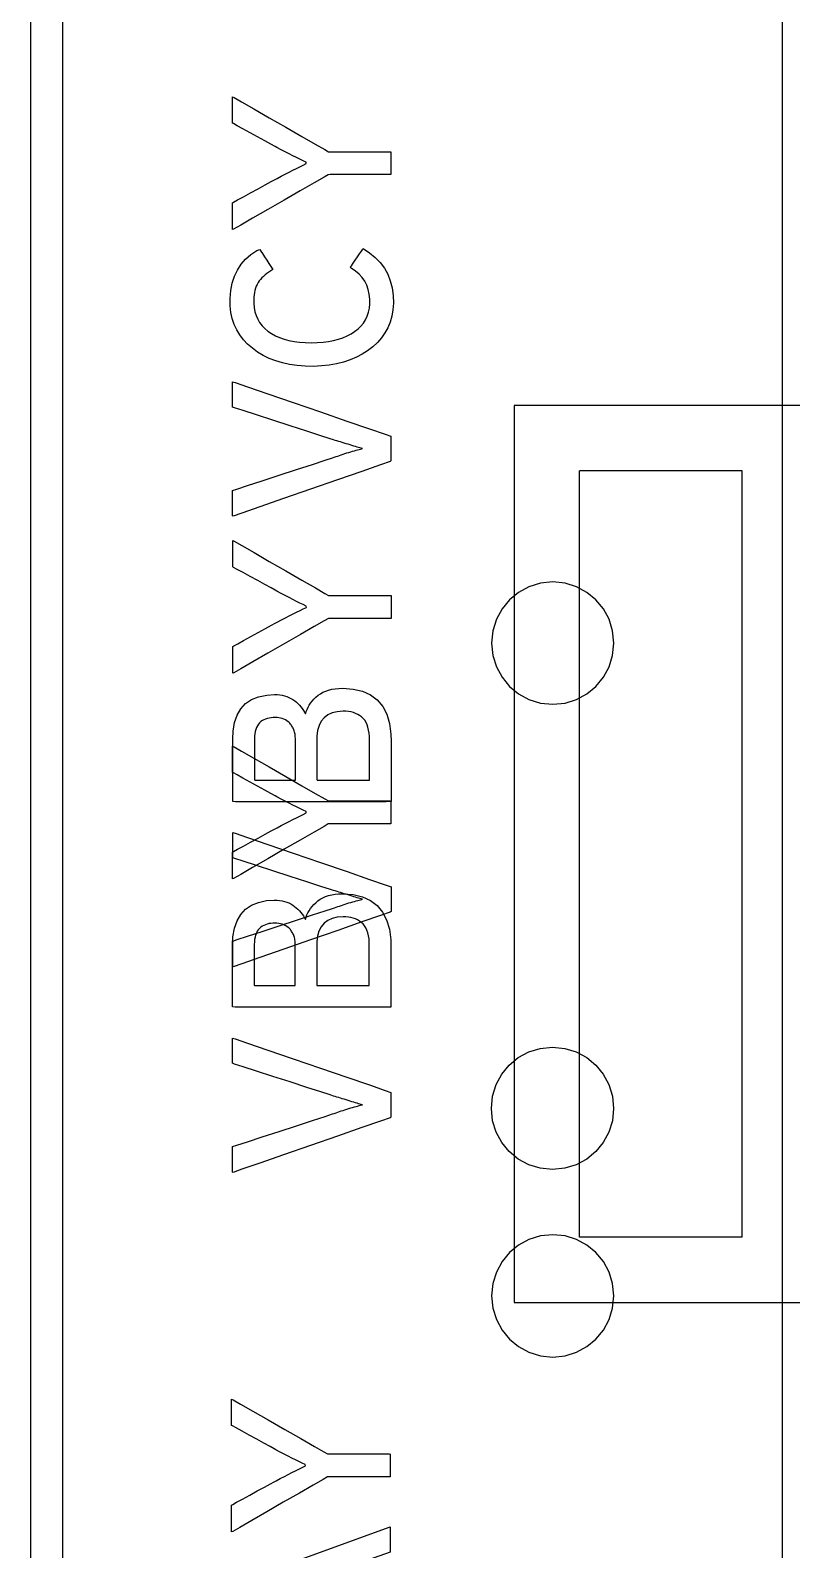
# Model space of a CAD drawing. Extents: x 1 to 47.7, y 0.2 to 33.5.
# Drawn here: x 34.671 to 35.138, y 10.201 to 11.133 of the extents above; entities that cross this region are included whole.
import ezdxf

# ---------------------------------------------------------------- set-up
doc = ezdxf.new("R2010")
doc.units = 0
doc.header["$MEASUREMENT"] = 0
for name, color, linetype in [('1_1__SCREW_TERMINAL_BLOCK_', 7, 'CONTINUOUS'), ('1_2__SCREW_TERMINAL_BLOCK_', 7, 'CONTINUOUS'), ('1_3__CONNECTORIZED_RELAY__', 7, 'CONTINUOUS'), ('1_4__CONNECTORIZED_RELAY__', 7, 'CONTINUOUS')]:
    doc.layers.add(name, color=color, linetype=linetype)

msp = doc.modelspace()

# ---------------------------------------------------------------- linework, layer by layer
at = {"layer": '1_1__SCREW_TERMINAL_BLOCK_'}
for points in [[(34.69122, 7.92793), (34.69122, 8.08115), (34.69122, 8.38949), (34.69122, 8.6997), (34.69122, 9.01103), (34.69121, 9.63395), (34.69121, 9.94399), (34.69121, 10.25207), (34.69121, 10.40513), (34.69121, 10.55741), (34.69121, 10.70881), (34.6912, 10.85923), (34.6912, 11.00859), (34.6912, 11.15678), (34.6912, 11.30371), (34.6912, 11.44927), (34.6912, 11.59339), (34.6912, 11.73595), (34.6912, 11.87686), (34.6912, 12.01603), (34.6912, 12.15335), (34.69119, 12.28875)], [(34.6712, 12.28172), (34.6712, 12.13421), (34.67121, 11.98479), (34.67121, 11.83354), (34.67121, 11.68059), (34.67121, 11.52602), (34.67121, 11.36994), (34.67121, 11.21246), (34.67121, 11.05368), (34.67121, 10.89369), (34.67121, 10.73261), (34.67122, 10.57054), (34.67122, 10.40757), (34.67122, 10.24381), (34.67122, 9.91435), (34.67122, 9.58297), (34.67123, 8.91773), (34.67123, 8.58553), (34.67123, 8.25469), (34.67123, 7.92605)]]:
    msp.add_lwpolyline(points, dxfattribs=at)
for points in [[(34.85409, 10.78632), (34.85551, 10.78632), (34.85931, 10.78632), (34.86477, 10.78632), (34.87117, 10.78632), (34.8778, 10.78632), (34.88394, 10.78632), (34.88888, 10.78632), (34.8919, 10.78632), (34.8925, 10.78625), (34.8925, 10.78538), (34.8925, 10.78373), (34.8925, 10.78157), (34.8925, 10.77917), (34.8925, 10.77677), (34.8925, 10.77464), (34.8925, 10.77306), (34.8925, 10.77227), (34.89172, 10.77223), (34.8885, 10.77223), (34.88341, 10.77223), (34.87719, 10.77223), (34.87055, 10.77223), (34.86419, 10.77223), (34.85885, 10.77223), (34.85523, 10.77223), (34.85403, 10.77222), (34.85147, 10.77075), (34.84538, 10.76725), (34.83686, 10.76236), (34.827, 10.75669), (34.81688, 10.75088), (34.80761, 10.74555), (34.80028, 10.74134), (34.79599, 10.73887), (34.79532, 10.73862), (34.79532, 10.73973), (34.79532, 10.74173), (34.79532, 10.74431), (34.79532, 10.74715), (34.79532, 10.74995), (34.79532, 10.7524), (34.79532, 10.75419), (34.79532, 10.75501), (34.79599, 10.7554), (34.79838, 10.7567), (34.80201, 10.75869), (34.8064, 10.76108), (34.81103, 10.76361), (34.81542, 10.76601), (34.81905, 10.76799), (34.82144, 10.7693), (34.8226, 10.76992), (34.82517, 10.77128), (34.82766, 10.77257), (34.83004, 10.7738), (34.83233, 10.77496), (34.83453, 10.77607), (34.83663, 10.7771), (34.83864, 10.77808), (34.84055, 10.77899), (34.84042, 10.77983), (34.83855, 10.78071), (34.83657, 10.78167), (34.83449, 10.78269), (34.8323, 10.78379), (34.83001, 10.78496), (34.82761, 10.78621), (34.8251, 10.78752), (34.82249, 10.78891), (34.82142, 10.78949), (34.81889, 10.79088), (34.81514, 10.79293), (34.81069, 10.79537), (34.80604, 10.79793), (34.80168, 10.80032), (34.79812, 10.80227), (34.79586, 10.80351), (34.79532, 10.80385), (34.79532, 10.80476), (34.79532, 10.80659), (34.79532, 10.80905), (34.79532, 10.81182), (34.79532, 10.8146), (34.79532, 10.81709), (34.79532, 10.81899), (34.79532, 10.82), (34.79623, 10.81956), (34.80085, 10.81691), (34.8084, 10.81256), (34.8178, 10.80717), (34.82794, 10.80134), (34.83774, 10.79571), (34.84609, 10.79092), (34.8519, 10.78758)], [(34.86268, 10.72945), (34.86925, 10.72893), (34.875, 10.72755), (34.87993, 10.72531), (34.88405, 10.72221), (34.88735, 10.71826), (34.88984, 10.71344), (34.89151, 10.70777), (34.89237, 10.70124), (34.8925, 10.69695), (34.8925, 10.6944), (34.8925, 10.68983), (34.8925, 10.68394), (34.8925, 10.67746), (34.8925, 10.67109), (34.8925, 10.66556), (34.8925, 10.66159), (34.8925, 10.65988), (34.88957, 10.65986), (34.88038, 10.65986), (34.86674, 10.65986), (34.85051, 10.65986), (34.83356, 10.65986), (34.81775, 10.65986), (34.80494, 10.65986), (34.79699, 10.65986), (34.79532, 10.66003), (34.79532, 10.66238), (34.79532, 10.66692), (34.79532, 10.6729), (34.79532, 10.67958), (34.79532, 10.68621), (34.79532, 10.69207), (34.79532, 10.6964), (34.79532, 10.69846), (34.79555, 10.70312), (34.79645, 10.70839), (34.79804, 10.71295), (34.80031, 10.71681), (34.80326, 10.71997), (34.80689, 10.72243), (34.8112, 10.72418), (34.8162, 10.72523), (34.82093, 10.72556), (34.82258, 10.72549), (34.82416, 10.72533), (34.82568, 10.72509), (34.82713, 10.72475), (34.82851, 10.72432), (34.82982, 10.72379), (34.83107, 10.72318), (34.83225, 10.72248), (34.83336, 10.7217), (34.8344, 10.72086), (34.83539, 10.71997), (34.83632, 10.71902), (34.83719, 10.71802), (34.83801, 10.71696), (34.83876, 10.71584), (34.83946, 10.71466), (34.84007, 10.71372), (34.84045, 10.7151), (34.84095, 10.71645), (34.84157, 10.71777), (34.8423, 10.71906), (34.84315, 10.72033), (34.84411, 10.72156), (34.84519, 10.72277), (34.84638, 10.72395), (34.84769, 10.72507), (34.84912, 10.72607), (34.85068, 10.72694), (34.85237, 10.72768), (34.85418, 10.72829), (34.85612, 10.72878), (34.85818, 10.72913), (34.86037, 10.72935)], [(34.82136, 10.71147), (34.82009, 10.71143), (34.81887, 10.71131), (34.81771, 10.71112), (34.81659, 10.71084), (34.81553, 10.71049), (34.81451, 10.71006), (34.81355, 10.70955), (34.81264, 10.70897), (34.81181, 10.70825), (34.81108, 10.70739), (34.81045, 10.70642), (34.80991, 10.70535), (34.80947, 10.70417), (34.80911, 10.70289), (34.80885, 10.7015), (34.80868, 10.7), (34.80861, 10.6984), (34.80861, 10.69744), (34.80861, 10.69487), (34.80861, 10.69118), (34.80861, 10.68688), (34.80861, 10.68246), (34.80861, 10.67841), (34.80861, 10.67522), (34.80861, 10.67339), (34.80886, 10.67314), (34.81068, 10.67314), (34.81386, 10.67314), (34.81789, 10.67314), (34.8223, 10.67314), (34.82658, 10.67314), (34.83024, 10.67314), (34.8328, 10.67314), (34.83377, 10.67314), (34.83377, 10.6741), (34.83377, 10.67667), (34.83377, 10.68036), (34.83377, 10.68466), (34.83377, 10.68908), (34.83377, 10.69313), (34.83377, 10.69632), (34.83377, 10.69815), (34.83376, 10.69882), (34.83373, 10.69964), (34.83367, 10.70042), (34.83357, 10.70118), (34.83345, 10.70189), (34.83329, 10.70258), (34.8331, 10.70323), (34.83287, 10.70385), (34.83261, 10.70444), (34.83235, 10.705), (34.83207, 10.70554), (34.83178, 10.70606), (34.83146, 10.70656), (34.83113, 10.70703), (34.83078, 10.70748), (34.83042, 10.70791), (34.83003, 10.70832), (34.82942, 10.70885), (34.82857, 10.70946), (34.82767, 10.70999), (34.82672, 10.71044), (34.82574, 10.71081), (34.82471, 10.7111), (34.82363, 10.7113), (34.82252, 10.71143)], [(34.86309, 10.71533), (34.8595, 10.71504), (34.85636, 10.71428), (34.85367, 10.71305), (34.85143, 10.71136), (34.84964, 10.70921), (34.8483, 10.70659), (34.84741, 10.7035), (34.84697, 10.69995), (34.84692, 10.6982), (34.84692, 10.69601), (34.84692, 10.69249), (34.84692, 10.68819), (34.84692, 10.68361), (34.84692, 10.67931), (34.84692, 10.67579), (34.84692, 10.6736), (34.84707, 10.67314), (34.84914, 10.67314), (34.8531, 10.67314), (34.85829, 10.67314), (34.86403, 10.67314), (34.86967, 10.67314), (34.87452, 10.67314), (34.87792, 10.67314), (34.8792, 10.67314), (34.8792, 10.67414), (34.8792, 10.67678), (34.8792, 10.68056), (34.8792, 10.68495), (34.8792, 10.68942), (34.8792, 10.69346), (34.8792, 10.69654), (34.8792, 10.69815), (34.87918, 10.69974), (34.87902, 10.7018), (34.87874, 10.70372), (34.87833, 10.70547), (34.87778, 10.70707), (34.87711, 10.70851), (34.8763, 10.7098), (34.87536, 10.71093), (34.87431, 10.71188), (34.87319, 10.71269), (34.872, 10.71339), (34.87072, 10.71398), (34.86936, 10.71447), (34.86792, 10.71485), (34.86639, 10.71512), (34.86478, 10.71528)], [(34.8925, 10.60769), (34.8925, 10.60712), (34.8925, 10.6056), (34.8925, 10.60341), (34.8925, 10.60085), (34.8925, 10.5982), (34.8925, 10.59574), (34.8925, 10.59376), (34.8925, 10.59255), (34.89199, 10.59214), (34.88599, 10.59005), (34.87464, 10.58611), (34.85976, 10.58093), (34.84314, 10.57516), (34.8266, 10.56941), (34.81196, 10.56433), (34.80102, 10.56052), (34.7956, 10.55864), (34.79532, 10.55886), (34.79532, 10.56019), (34.79532, 10.56229), (34.79532, 10.56486), (34.79532, 10.5676), (34.79532, 10.57022), (34.79532, 10.57243), (34.79532, 10.57392), (34.79534, 10.57442), (34.79803, 10.5753), (34.80445, 10.5774), (34.81345, 10.58034), (34.82386, 10.58374), (34.83453, 10.58723), (34.84431, 10.59043), (34.85204, 10.59296), (34.85658, 10.59444), (34.85775, 10.59483), (34.85879, 10.59518), (34.85985, 10.59554), (34.86093, 10.5959), (34.86203, 10.59627), (34.86315, 10.59665), (34.86429, 10.59702), (34.86545, 10.59741), (34.86663, 10.5978), (34.86783, 10.59815), (34.86897, 10.59847), (34.87005, 10.59876), (34.87106, 10.59904), (34.87202, 10.5993), (34.8729, 10.59954), (34.87373, 10.59976), (34.87449, 10.59995), (34.87494, 10.60013), (34.87422, 10.60031), (34.87344, 10.60051), (34.87259, 10.60075), (34.87168, 10.60102), (34.8707, 10.60131), (34.86966, 10.60163), (34.86856, 10.60198), (34.8674, 10.60236), (34.86618, 10.60274), (34.86498, 10.60309), (34.86381, 10.60344), (34.86265, 10.60379), (34.86152, 10.60413), (34.86041, 10.60447), (34.85933, 10.6048), (34.85828, 10.60512), (34.85724, 10.60544), (34.85524, 10.60609), (34.84942, 10.60797), (34.84083, 10.61075), (34.83061, 10.61405), (34.81993, 10.6175), (34.80992, 10.62074), (34.80175, 10.62338), (34.79656, 10.62506), (34.79532, 10.62551), (34.79532, 10.62638), (34.79532, 10.62813), (34.79532, 10.63048), (34.79532, 10.63314), (34.79532, 10.6358), (34.79532, 10.63819), (34.79532, 10.64002), (34.79532, 10.64098), (34.79682, 10.64054), (34.80446, 10.63792), (34.81695, 10.63363), (34.83249, 10.62829), (34.84927, 10.62254), (34.86546, 10.61697), (34.87928, 10.61223), (34.88889, 10.60893)], [(34.99154, 10.50936), (34.99909, 10.5086), (35.00613, 10.50641), (35.01249, 10.50295), (35.01804, 10.49837), (35.02262, 10.49282), (35.02608, 10.48645), (35.02826, 10.47941), (35.02902, 10.47186), (35.02826, 10.4643), (35.02608, 10.45726), (35.02262, 10.45089), (35.01804, 10.44534), (35.01249, 10.44076), (35.00613, 10.4373), (34.99909, 10.43512), (34.99154, 10.43435), (34.98397, 10.43512), (34.97693, 10.4373), (34.97056, 10.44076), (34.96501, 10.44534), (34.96043, 10.45089), (34.95697, 10.45726), (34.95478, 10.4643), (34.95402, 10.47186), (34.95478, 10.47941), (34.95697, 10.48645), (34.96043, 10.49282), (34.96501, 10.49837), (34.97056, 10.50295), (34.97693, 10.50641), (34.98397, 10.5086)]]:
    msp.add_lwpolyline(points, close=True, dxfattribs=at)
at = {"layer": '1_2__SCREW_TERMINAL_BLOCK_'}
for points in [[(34.69122, 7.92793), (34.69122, 8.08115), (34.69122, 8.38949), (34.69122, 8.6997), (34.69122, 9.01103), (34.69121, 9.63395), (34.69121, 9.94399), (34.69121, 10.25207), (34.69121, 10.40513), (34.69121, 10.55741), (34.69121, 10.70881), (34.6912, 10.85923), (34.6912, 11.00859), (34.6912, 11.15678), (34.6912, 11.30371), (34.6912, 11.44927), (34.6912, 11.59339), (34.6912, 11.73595), (34.6912, 11.87686), (34.6912, 12.01603), (34.6912, 12.15335), (34.69119, 12.28875)], [(34.6712, 12.28172), (34.6712, 12.13421), (34.67121, 11.98479), (34.67121, 11.83354), (34.67121, 11.68059), (34.67121, 11.52602), (34.67121, 11.36994), (34.67121, 11.21246), (34.67121, 11.05368), (34.67121, 10.89369), (34.67121, 10.73261), (34.67122, 10.57054), (34.67122, 10.40757), (34.67122, 10.24381), (34.67122, 9.91435), (34.67122, 9.58297), (34.67123, 8.91773), (34.67123, 8.58553), (34.67123, 8.25469), (34.67123, 7.92605)], [(35.13232, 11.95013), (35.13232, 9.31653)], [(34.89186, 10.19976), (34.8688, 10.19162), (34.8688, 10.1527), (34.89186, 10.14463), (34.89186, 10.1295), (34.79468, 10.1645), (34.79468, 10.17996), (34.89186, 10.21536), (34.89186, 10.19976)]]:
    msp.add_lwpolyline(points, dxfattribs=at)
for points in [[(34.85402, 11.05836), (34.85544, 11.05836), (34.85924, 11.05836), (34.8647, 11.05836), (34.8711, 11.05836), (34.87773, 11.05836), (34.88388, 11.05836), (34.88881, 11.05836), (34.89183, 11.05836), (34.89243, 11.05829), (34.89243, 11.05742), (34.89243, 11.05577), (34.89243, 11.05362), (34.89243, 11.05121), (34.89243, 11.04881), (34.89243, 11.04668), (34.89243, 11.0451), (34.89243, 11.04431), (34.89166, 11.04427), (34.88843, 11.04427), (34.88335, 11.04427), (34.87712, 11.04427), (34.87048, 11.04427), (34.86413, 11.04427), (34.85878, 11.04427), (34.85517, 11.04427), (34.85396, 11.04426), (34.8514, 11.04279), (34.84532, 11.03929), (34.83679, 11.0344), (34.82693, 11.02873), (34.81681, 11.02292), (34.80755, 11.01759), (34.80022, 11.01338), (34.79592, 11.01091), (34.79525, 11.01066), (34.79525, 11.01178), (34.79525, 11.01378), (34.79525, 11.01635), (34.79525, 11.01919), (34.79525, 11.02199), (34.79525, 11.02444), (34.79525, 11.02623), (34.79525, 11.02705), (34.79592, 11.02744), (34.79831, 11.02875), (34.80195, 11.03073), (34.80633, 11.03312), (34.81097, 11.03566), (34.81535, 11.03805), (34.81899, 11.04003), (34.82137, 11.04134), (34.82253, 11.04196), (34.82511, 11.04332), (34.82759, 11.04461), (34.82997, 11.04584), (34.83227, 11.047), (34.83446, 11.04811), (34.83656, 11.04914), (34.83857, 11.05012), (34.84048, 11.05103), (34.84035, 11.05187), (34.83848, 11.05275), (34.8365, 11.05371), (34.83442, 11.05473), (34.83223, 11.05583), (34.82994, 11.057), (34.82754, 11.05825), (34.82504, 11.05956), (34.82243, 11.06095), (34.82135, 11.06153), (34.81882, 11.06292), (34.81507, 11.06497), (34.81062, 11.06741), (34.80597, 11.06997), (34.80161, 11.07236), (34.79805, 11.07431), (34.79579, 11.07555), (34.79525, 11.07589), (34.79525, 11.0768), (34.79525, 11.07863), (34.79525, 11.08109), (34.79525, 11.08386), (34.79525, 11.08664), (34.79525, 11.08913), (34.79525, 11.09103), (34.79525, 11.09204), (34.79616, 11.0916), (34.80078, 11.08895), (34.80833, 11.08461), (34.81773, 11.07921), (34.82787, 11.07338), (34.83767, 11.06775), (34.84602, 11.06296), (34.85184, 11.05962)], [(34.87541, 10.99897), (34.87935, 10.99643), (34.88282, 10.99358), (34.88583, 10.99044), (34.88836, 10.98699), (34.89043, 10.98324), (34.89202, 10.97919), (34.89315, 10.97483), (34.8938, 10.97018), (34.89396, 10.96546), (34.89361, 10.96139), (34.8929, 10.95753), (34.89184, 10.95388), (34.89043, 10.95044), (34.88867, 10.94721), (34.88655, 10.9442), (34.88408, 10.94139), (34.88125, 10.93879), (34.87813, 10.93637), (34.8748, 10.9342), (34.87123, 10.9323), (34.86742, 10.93067), (34.86338, 10.92933), (34.8591, 10.92827), (34.85458, 10.92748), (34.84982, 10.92698), (34.84483, 10.92676), (34.83975, 10.92686), (34.8349, 10.92725), (34.83027, 10.92792), (34.82588, 10.92887), (34.82171, 10.9301), (34.81778, 10.93161), (34.81408, 10.9334), (34.81062, 10.93547), (34.80738, 10.93781), (34.80446, 10.94032), (34.80189, 10.94305), (34.79966, 10.94598), (34.79779, 10.94912), (34.79627, 10.95248), (34.7951, 10.95604), (34.79428, 10.95981), (34.79381, 10.9638), (34.79372, 10.96828), (34.79415, 10.9732), (34.79504, 10.97776), (34.7964, 10.98197), (34.79823, 10.98582), (34.80052, 10.98932), (34.80328, 10.99247), (34.80651, 10.99526), (34.81021, 10.9977), (34.81193, 10.99841), (34.81253, 10.99747), (34.81354, 10.99591), (34.8148, 10.99396), (34.81617, 10.99183), (34.81751, 10.98975), (34.81867, 10.98796), (34.81951, 10.98666), (34.81987, 10.98609), (34.81872, 10.98539), (34.81746, 10.98456), (34.81628, 10.98371), (34.81519, 10.98283), (34.81417, 10.98194), (34.81323, 10.98102), (34.81237, 10.98008), (34.81159, 10.97911), (34.8109, 10.97812), (34.8103, 10.97702), (34.80979, 10.97586), (34.80934, 10.97463), (34.80897, 10.97334), (34.80867, 10.97198), (34.80845, 10.97056), (34.80829, 10.96907), (34.80821, 10.96752), (34.80823, 10.96543), (34.80848, 10.96275), (34.80896, 10.96021), (34.80969, 10.95784), (34.81066, 10.95562), (34.81187, 10.95356), (34.81332, 10.95165), (34.81501, 10.94991), (34.81694, 10.94832), (34.81914, 10.94686), (34.82153, 10.94555), (34.82412, 10.94442), (34.82689, 10.94346), (34.82985, 10.94267), (34.83299, 10.94206), (34.83633, 10.94161), (34.83985, 10.94134), (34.84355, 10.94124), (34.84724, 10.94132), (34.85074, 10.94157), (34.85406, 10.94199), (34.8572, 10.94258), (34.86015, 10.94334), (34.86292, 10.94428), (34.86551, 10.94539), (34.86791, 10.94667), (34.87014, 10.94812), (34.8722, 10.94969), (34.874, 10.95141), (34.87555, 10.9533), (34.87684, 10.95534), (34.87788, 10.95753), (34.87865, 10.95989), (34.87917, 10.9624), (34.87944, 10.96507), (34.87944, 10.96804), (34.87913, 10.97109), (34.87851, 10.97394), (34.87756, 10.97659), (34.8763, 10.97904), (34.87472, 10.98129), (34.87282, 10.98334), (34.8706, 10.9852), (34.86805, 10.98686), (34.86748, 10.9875), (34.86815, 10.98846), (34.8692, 10.98999), (34.87049, 10.99185), (34.87187, 10.99385), (34.8732, 10.99577), (34.87433, 10.99741), (34.87511, 10.99854)], [(34.89243, 10.88395), (34.89243, 10.88338), (34.89243, 10.88186), (34.89243, 10.87967), (34.89243, 10.8771), (34.89243, 10.87444), (34.89243, 10.87197), (34.89243, 10.86999), (34.89243, 10.86878), (34.89193, 10.86837), (34.88593, 10.86628), (34.87458, 10.86234), (34.85969, 10.85717), (34.84307, 10.85139), (34.82654, 10.84564), (34.8119, 10.84056), (34.80096, 10.83676), (34.79553, 10.83487), (34.79525, 10.83509), (34.79525, 10.83642), (34.79525, 10.83852), (34.79525, 10.84109), (34.79525, 10.84383), (34.79525, 10.84645), (34.79525, 10.84866), (34.79525, 10.85015), (34.79527, 10.85065), (34.79796, 10.85153), (34.80439, 10.85363), (34.81338, 10.85658), (34.82379, 10.85999), (34.83446, 10.86348), (34.84424, 10.86668), (34.85198, 10.86921), (34.85651, 10.8707), (34.85768, 10.87109), (34.85872, 10.87144), (34.85978, 10.87179), (34.86086, 10.87215), (34.86196, 10.87252), (34.86308, 10.87289), (34.86422, 10.87326), (34.86538, 10.87365), (34.86656, 10.87403), (34.86776, 10.87438), (34.8689, 10.8747), (34.86998, 10.87501), (34.871, 10.87529), (34.87195, 10.87555), (34.87284, 10.87579), (34.87366, 10.87601), (34.87442, 10.87621), (34.87488, 10.87639), (34.87415, 10.87656), (34.87337, 10.87677), (34.87252, 10.877), (34.87161, 10.87726), (34.87063, 10.87756), (34.8696, 10.87788), (34.8685, 10.87823), (34.86733, 10.87861), (34.86612, 10.87899), (34.86491, 10.87935), (34.86374, 10.87969), (34.86258, 10.88004), (34.86145, 10.88038), (34.86035, 10.88071), (34.85927, 10.88104), (34.85821, 10.88136), (34.85718, 10.88167), (34.85517, 10.88232), (34.84935, 10.8842), (34.84076, 10.88698), (34.83055, 10.89029), (34.81986, 10.89375), (34.80985, 10.89699), (34.80168, 10.89964), (34.79649, 10.90132), (34.79525, 10.90177), (34.79525, 10.90264), (34.79525, 10.90439), (34.79525, 10.90674), (34.79525, 10.9094), (34.79525, 10.91206), (34.79525, 10.91445), (34.79525, 10.91627), (34.79525, 10.91724), (34.79675, 10.9168), (34.80439, 10.91418), (34.81689, 10.90989), (34.83243, 10.90455), (34.8492, 10.89879), (34.8654, 10.89323), (34.87921, 10.88849), (34.88882, 10.88519)], [(34.99169, 10.71958), (34.99924, 10.72034), (35.00628, 10.72253), (35.01265, 10.72599), (35.0182, 10.73057), (35.02278, 10.73612), (35.02624, 10.74249), (35.02843, 10.74953), (35.02919, 10.75709), (35.02843, 10.76465), (35.02624, 10.77168), (35.02278, 10.77805), (35.0182, 10.7836), (35.01265, 10.78818), (35.00628, 10.79164), (34.99924, 10.79382), (34.99169, 10.79458), (34.98413, 10.79382), (34.97709, 10.79164), (34.97072, 10.78818), (34.96517, 10.7836), (34.96059, 10.77805), (34.95713, 10.77168), (34.95495, 10.76465), (34.95418, 10.75709), (34.95495, 10.74953), (34.95713, 10.74249), (34.96059, 10.73612), (34.96517, 10.73057), (34.97072, 10.72599), (34.97709, 10.72253), (34.98413, 10.72034)], [(34.85402, 10.66029), (34.85544, 10.66029), (34.85924, 10.66029), (34.8647, 10.66029), (34.8711, 10.66029), (34.87773, 10.66029), (34.88388, 10.66029), (34.88881, 10.66029), (34.89183, 10.66029), (34.89243, 10.66022), (34.89243, 10.65935), (34.89243, 10.6577), (34.89243, 10.65554), (34.89243, 10.65313), (34.89243, 10.65074), (34.89243, 10.64861), (34.89243, 10.64703), (34.89243, 10.64624), (34.89166, 10.6462), (34.88843, 10.6462), (34.88335, 10.6462), (34.87712, 10.6462), (34.87048, 10.6462), (34.86413, 10.6462), (34.85878, 10.6462), (34.85517, 10.6462), (34.85396, 10.64619), (34.8514, 10.64472), (34.84532, 10.64122), (34.83679, 10.63633), (34.82693, 10.63066), (34.81681, 10.62485), (34.80755, 10.61952), (34.80022, 10.61531), (34.79592, 10.61284), (34.79525, 10.61259), (34.79525, 10.6137), (34.79525, 10.6157), (34.79525, 10.61828), (34.79525, 10.62112), (34.79525, 10.62392), (34.79525, 10.62637), (34.79525, 10.62816), (34.79525, 10.62898), (34.79592, 10.62937), (34.79831, 10.63067), (34.80195, 10.63266), (34.80633, 10.63505), (34.81097, 10.63758), (34.81535, 10.63998), (34.81899, 10.64196), (34.82137, 10.64327), (34.82253, 10.64389), (34.82511, 10.64525), (34.82759, 10.64654), (34.82997, 10.64777), (34.83227, 10.64893), (34.83446, 10.65003), (34.83656, 10.65107), (34.83857, 10.65205), (34.84048, 10.65296), (34.84035, 10.6538), (34.83848, 10.65468), (34.8365, 10.65563), (34.83442, 10.65666), (34.83223, 10.65776), (34.82994, 10.65893), (34.82754, 10.66018), (34.82504, 10.66149), (34.82243, 10.66288), (34.82135, 10.66346), (34.81882, 10.66485), (34.81507, 10.6669), (34.81062, 10.66934), (34.80597, 10.6719), (34.80161, 10.67429), (34.79805, 10.67624), (34.79579, 10.67748), (34.79525, 10.67782), (34.79525, 10.67873), (34.79525, 10.68056), (34.79525, 10.68302), (34.79525, 10.68578), (34.79525, 10.68857), (34.79525, 10.69106), (34.79525, 10.69296), (34.79525, 10.69397), (34.79616, 10.69353), (34.80078, 10.69087), (34.80833, 10.68653), (34.81773, 10.68114), (34.82787, 10.67531), (34.83767, 10.66968), (34.84602, 10.66488), (34.85184, 10.66154)], [(34.86262, 10.60342), (34.86918, 10.6029), (34.87492, 10.60152), (34.87986, 10.59928), (34.88397, 10.59618), (34.88728, 10.59222), (34.88977, 10.58741), (34.89144, 10.58174), (34.8923, 10.57521), (34.89243, 10.57092), (34.89243, 10.56837), (34.89243, 10.5638), (34.89243, 10.55791), (34.89243, 10.55143), (34.89243, 10.54506), (34.89243, 10.53953), (34.89243, 10.53555), (34.89243, 10.53385), (34.8895, 10.53383), (34.88031, 10.53383), (34.86667, 10.53383), (34.85045, 10.53383), (34.8335, 10.53383), (34.81769, 10.53383), (34.80487, 10.53383), (34.79693, 10.53383), (34.79525, 10.534), (34.79525, 10.53635), (34.79525, 10.54089), (34.79525, 10.54687), (34.79525, 10.55355), (34.79525, 10.56018), (34.79525, 10.56604), (34.79525, 10.57037), (34.79525, 10.57243), (34.79548, 10.57709), (34.79638, 10.58236), (34.79797, 10.58692), (34.80024, 10.59078), (34.80319, 10.59394), (34.80682, 10.59639), (34.81113, 10.59815), (34.81613, 10.5992), (34.82086, 10.59953), (34.82251, 10.59946), (34.8241, 10.5993), (34.82561, 10.59905), (34.82706, 10.59872), (34.82844, 10.59828), (34.82976, 10.59776), (34.831, 10.59715), (34.83218, 10.59645), (34.83329, 10.59567), (34.83433, 10.59483), (34.83532, 10.59394), (34.83625, 10.59299), (34.83712, 10.59199), (34.83794, 10.59093), (34.83869, 10.58981), (34.83939, 10.58863), (34.84, 10.58769), (34.84039, 10.58907), (34.84089, 10.59042), (34.8415, 10.59174), (34.84223, 10.59303), (34.84308, 10.59429), (34.84404, 10.59553), (34.84512, 10.59674), (34.84632, 10.59791), (34.84762, 10.59904), (34.84906, 10.60004), (34.85061, 10.60091), (34.8523, 10.60165), (34.85411, 10.60226), (34.85605, 10.60274), (34.85811, 10.6031), (34.8603, 10.60332)], [(34.82129, 10.58544), (34.82002, 10.5854), (34.81881, 10.58528), (34.81764, 10.58509), (34.81652, 10.58481), (34.81546, 10.58446), (34.81445, 10.58403), (34.81348, 10.58352), (34.81257, 10.58294), (34.81174, 10.58222), (34.81102, 10.58136), (34.81039, 10.58039), (34.80985, 10.57932), (34.8094, 10.57814), (34.80905, 10.57686), (34.80878, 10.57547), (34.80861, 10.57397), (34.80854, 10.57237), (34.80854, 10.57141), (34.80854, 10.56884), (34.80854, 10.56515), (34.80854, 10.56085), (34.80854, 10.55643), (34.80854, 10.55238), (34.80854, 10.54919), (34.80854, 10.54736), (34.80879, 10.54711), (34.81061, 10.54711), (34.81379, 10.54711), (34.81782, 10.54711), (34.82223, 10.54711), (34.82651, 10.54711), (34.83018, 10.54711), (34.83274, 10.54711), (34.8337, 10.54711), (34.8337, 10.54807), (34.8337, 10.55064), (34.8337, 10.55433), (34.8337, 10.55863), (34.8337, 10.56305), (34.8337, 10.5671), (34.8337, 10.57029), (34.8337, 10.57212), (34.8337, 10.57279), (34.83366, 10.57361), (34.8336, 10.57439), (34.83351, 10.57514), (34.83338, 10.57586), (34.83322, 10.57655), (34.83303, 10.5772), (34.8328, 10.57782), (34.83255, 10.57841), (34.83228, 10.57897), (34.83201, 10.57951), (34.83171, 10.58003), (34.8314, 10.58053), (34.83106, 10.581), (34.83072, 10.58145), (34.83035, 10.58188), (34.82996, 10.58228), (34.82935, 10.58282), (34.8285, 10.58343), (34.8276, 10.58396), (34.82665, 10.58441), (34.82567, 10.58478), (34.82464, 10.58507), (34.82357, 10.58527), (34.82245, 10.58539)], [(34.86304, 10.5893), (34.85944, 10.58901), (34.8563, 10.58825), (34.85361, 10.58702), (34.85137, 10.58533), (34.84957, 10.58318), (34.84823, 10.58056), (34.84734, 10.57747), (34.8469, 10.57392), (34.84686, 10.57217), (34.84686, 10.56998), (34.84686, 10.56646), (34.84686, 10.56216), (34.84686, 10.55758), (34.84686, 10.55327), (34.84686, 10.54976), (34.84686, 10.54757), (34.84701, 10.54711), (34.84907, 10.54711), (34.85303, 10.54711), (34.85822, 10.54711), (34.86396, 10.54711), (34.8696, 10.54711), (34.87445, 10.54711), (34.87785, 10.54711), (34.87914, 10.54711), (34.87914, 10.5481), (34.87914, 10.55075), (34.87914, 10.55453), (34.87914, 10.55892), (34.87914, 10.56339), (34.87914, 10.56743), (34.87914, 10.57051), (34.87914, 10.57212), (34.87911, 10.5737), (34.87896, 10.57577), (34.87867, 10.57769), (34.87826, 10.57944), (34.87772, 10.58104), (34.87704, 10.58248), (34.87623, 10.58377), (34.87529, 10.58489), (34.87424, 10.58585), (34.87313, 10.58666), (34.87193, 10.58736), (34.87065, 10.58795), (34.86929, 10.58844), (34.86785, 10.58882), (34.86633, 10.58909), (34.86472, 10.58925)], [(34.89243, 10.48166), (34.89243, 10.48109), (34.89243, 10.47957), (34.89243, 10.47738), (34.89243, 10.47482), (34.89243, 10.47217), (34.89243, 10.46971), (34.89243, 10.46773), (34.89243, 10.46652), (34.89193, 10.46611), (34.88593, 10.46402), (34.87458, 10.46008), (34.85969, 10.4549), (34.84307, 10.44913), (34.82654, 10.44338), (34.8119, 10.43829), (34.80096, 10.43449), (34.79553, 10.43261), (34.79525, 10.43283), (34.79525, 10.43416), (34.79525, 10.43626), (34.79525, 10.43882), (34.79525, 10.44157), (34.79525, 10.44419), (34.79525, 10.44639), (34.79525, 10.44789), (34.79527, 10.44838), (34.79796, 10.44927), (34.80439, 10.45137), (34.81338, 10.45431), (34.82379, 10.45771), (34.83446, 10.4612), (34.84424, 10.4644), (34.85198, 10.46693), (34.85651, 10.46841), (34.85768, 10.4688), (34.85872, 10.46915), (34.85978, 10.46951), (34.86086, 10.46987), (34.86196, 10.47024), (34.86308, 10.47061), (34.86422, 10.47099), (34.86538, 10.47138), (34.86656, 10.47177), (34.86776, 10.47212), (34.8689, 10.47244), (34.86998, 10.47273), (34.871, 10.47301), (34.87195, 10.47327), (34.87284, 10.47351), (34.87366, 10.47372), (34.87442, 10.47392), (34.87488, 10.4741), (34.87415, 10.47428), (34.87337, 10.47448), (34.87252, 10.47472), (34.87161, 10.47498), (34.87063, 10.47528), (34.8696, 10.4756), (34.8685, 10.47595), (34.86733, 10.47633), (34.86612, 10.47671), (34.86491, 10.47706), (34.86374, 10.47741), (34.86258, 10.47776), (34.86145, 10.4781), (34.86035, 10.47844), (34.85927, 10.47877), (34.85821, 10.47909), (34.85718, 10.47941), (34.85517, 10.48006), (34.84935, 10.48194), (34.84076, 10.48471), (34.83055, 10.48802), (34.81986, 10.49147), (34.80985, 10.49471), (34.80168, 10.49735), (34.79649, 10.49903), (34.79525, 10.49948), (34.79525, 10.50035), (34.79525, 10.5021), (34.79525, 10.50445), (34.79525, 10.50711), (34.79525, 10.50977), (34.79525, 10.51216), (34.79525, 10.51398), (34.79525, 10.51495), (34.79675, 10.51451), (34.80439, 10.51189), (34.81689, 10.5076), (34.83243, 10.50226), (34.8492, 10.4965), (34.8654, 10.49094), (34.87921, 10.4862), (34.88882, 10.4829)], [(34.99169, 10.3194), (34.99924, 10.32017), (35.00628, 10.32235), (35.01265, 10.32581), (35.0182, 10.3304), (35.02278, 10.33595), (35.02624, 10.34232), (35.02843, 10.34936), (35.02919, 10.35692), (35.02843, 10.36447), (35.02624, 10.37151), (35.02278, 10.37788), (35.0182, 10.38343), (35.01265, 10.38801), (35.00628, 10.39146), (34.99924, 10.39365), (34.99169, 10.39441), (34.98413, 10.39365), (34.97709, 10.39146), (34.97072, 10.38801), (34.96517, 10.38343), (34.96059, 10.37788), (34.95713, 10.37151), (34.95495, 10.36447), (34.95418, 10.35692), (34.95495, 10.34936), (34.95713, 10.34232), (34.96059, 10.33595), (34.96517, 10.3304), (34.97072, 10.32581), (34.97709, 10.32235), (34.98413, 10.32017)], [(34.85345, 10.25998), (34.85487, 10.25998), (34.85867, 10.25998), (34.86413, 10.25998), (34.87053, 10.25998), (34.87716, 10.25998), (34.88331, 10.25998), (34.88824, 10.25998), (34.89126, 10.25998), (34.89186, 10.25991), (34.89186, 10.25904), (34.89186, 10.25739), (34.89186, 10.25523), (34.89186, 10.25282), (34.89186, 10.25042), (34.89186, 10.24829), (34.89186, 10.24671), (34.89186, 10.24592), (34.89109, 10.24588), (34.88786, 10.24588), (34.88278, 10.24588), (34.87655, 10.24588), (34.86991, 10.24588), (34.86356, 10.24588), (34.85821, 10.24588), (34.8546, 10.24588), (34.85339, 10.24587), (34.85083, 10.2444), (34.84475, 10.2409), (34.83622, 10.236), (34.82636, 10.23033), (34.81624, 10.22452), (34.80698, 10.2192), (34.79965, 10.21499), (34.79535, 10.21252), (34.79468, 10.21226), (34.79468, 10.21338), (34.79468, 10.21538), (34.79468, 10.21796), (34.79468, 10.2208), (34.79468, 10.2236), (34.79468, 10.22604), (34.79468, 10.22783), (34.79468, 10.22866), (34.79535, 10.22905), (34.79774, 10.23035), (34.80138, 10.23234), (34.80576, 10.23474), (34.8104, 10.23727), (34.81478, 10.23967), (34.81842, 10.24165), (34.8208, 10.24296), (34.82196, 10.24358), (34.82454, 10.24493), (34.82702, 10.24622), (34.8294, 10.24745), (34.8317, 10.24861), (34.83389, 10.24972), (34.83599, 10.25075), (34.838, 10.25173), (34.83991, 10.25264), (34.83978, 10.25349), (34.83791, 10.25437), (34.83593, 10.25532), (34.83385, 10.25635), (34.83166, 10.25744), (34.82937, 10.25861), (34.82697, 10.25985), (34.82447, 10.26117), (34.82186, 10.26255), (34.82078, 10.26314), (34.81825, 10.26453), (34.8145, 10.26658), (34.81005, 10.26902), (34.8054, 10.27157), (34.80104, 10.27396), (34.79748, 10.27592), (34.79522, 10.27716), (34.79468, 10.2775), (34.79468, 10.27841), (34.79468, 10.28024), (34.79468, 10.2827), (34.79468, 10.28547), (34.79468, 10.28825), (34.79468, 10.29075), (34.79468, 10.29265), (34.79468, 10.29366), (34.79559, 10.29322), (34.80021, 10.29057), (34.80776, 10.28622), (34.81716, 10.28083), (34.8273, 10.275), (34.8371, 10.26937), (34.84545, 10.26458), (34.85127, 10.26124)]]:
    msp.add_lwpolyline(points, close=True, dxfattribs=at)
at = {"layer": '1_3__CONNECTORIZED_RELAY__'}
for points in [[(34.6712, 12.24911), (34.67121, 12.10117), (34.67121, 11.95133), (34.67121, 11.7997), (34.67121, 11.64637), (34.67121, 11.49146), (34.67121, 11.33506), (34.67121, 11.17728), (34.67121, 11.01822), (34.67121, 10.85799), (34.67121, 10.69668), (34.67122, 10.53439), (34.67122, 10.37124), (34.67122, 10.20733), (34.67122, 9.87761), (34.67122, 9.54607), (34.67122, 9.21351), (34.67123, 8.54869), (34.67123, 8.21806), (34.67123, 7.88971)], [(34.69122, 7.88841), (34.69122, 8.12726), (34.69122, 8.36768), (34.69122, 8.60928), (34.69121, 9.58038), (34.69121, 9.82251), (34.69121, 10.06365), (34.69121, 10.30344), (34.69121, 10.54152), (34.6912, 10.77752), (34.6912, 11.01108), (34.6912, 11.24183), (34.6912, 11.35605), (34.6912, 11.46942), (34.6912, 11.58192), (34.6912, 11.69348), (34.6912, 11.80407), (34.6912, 11.91365), (34.6912, 12.02216), (34.6912, 12.12956), (34.69119, 12.2358)], [(34.96791, 10.35292), (35.30794, 10.35292), (35.30794, 10.16791), (35.7079, 10.16791), (35.7079, 10.35292), (36.04792, 10.35292), (36.04792, 10.90275), (35.7079, 10.90275), (35.7079, 11.08776), (35.30794, 11.08776), (35.30794, 10.90275), (34.96791, 10.90275), (34.96791, 10.35292)], [(35.00806, 10.39288), (35.00806, 10.86279)], [(35.10796, 10.86279), (35.00806, 10.86279)], [(35.10796, 10.39288), (35.10796, 10.86279)], [(35.10796, 10.39288), (35.00806, 10.39288)]]:
    msp.add_lwpolyline(points, dxfattribs=at)
at = {"layer": '1_4__CONNECTORIZED_RELAY__'}
for points in [[(34.69122, 7.93093), (34.69122, 8.2473), (34.69122, 8.56607), (34.69122, 8.8864), (34.69121, 9.52841), (34.69121, 9.8484), (34.69121, 10.1666), (34.69121, 10.32477), (34.69121, 10.48218), (34.69121, 10.63872), (34.6912, 10.79429), (34.6912, 10.94878), (34.6912, 11.10209), (34.6912, 11.25411), (34.6912, 11.40474), (34.6912, 11.55388), (34.6912, 11.70141), (34.6912, 11.84724), (34.6912, 11.99127), (34.6912, 12.13337), (34.69119, 12.27346)], [(34.6712, 12.22459), (34.67121, 12.07218), (34.67121, 11.91779), (34.67121, 11.76152), (34.67121, 11.6035), (34.67121, 11.44383), (34.67121, 11.28262), (34.67121, 11.11999), (34.67121, 10.95604), (34.67121, 10.7909), (34.67121, 10.62466), (34.67122, 10.45745), (34.67122, 10.28937), (34.67122, 9.95107), (34.67122, 9.61064), (34.67122, 9.26897), (34.67123, 8.58553), (34.67123, 8.24553), (34.67123, 7.90788)], [(35.13232, 11.95013), (35.13232, 9.31653)], [(34.89186, 10.19976), (34.8688, 10.19162), (34.8688, 10.1527), (34.89186, 10.14463), (34.89186, 10.1295), (34.79468, 10.1645), (34.79468, 10.17996), (34.89186, 10.21536), (34.89186, 10.19976)]]:
    msp.add_lwpolyline(points, dxfattribs=at)
for points in [[(34.85402, 11.05836), (34.85544, 11.05836), (34.85924, 11.05836), (34.8647, 11.05836), (34.8711, 11.05836), (34.87773, 11.05836), (34.88388, 11.05836), (34.88881, 11.05836), (34.89183, 11.05836), (34.89243, 11.05829), (34.89243, 11.05742), (34.89243, 11.05577), (34.89243, 11.05362), (34.89243, 11.05121), (34.89243, 11.04881), (34.89243, 11.04668), (34.89243, 11.0451), (34.89243, 11.04431), (34.89166, 11.04427), (34.88843, 11.04427), (34.88335, 11.04427), (34.87712, 11.04427), (34.87048, 11.04427), (34.86413, 11.04427), (34.85878, 11.04427), (34.85517, 11.04427), (34.85396, 11.04426), (34.8514, 11.04279), (34.84532, 11.03929), (34.83679, 11.0344), (34.82693, 11.02873), (34.81681, 11.02292), (34.80755, 11.01759), (34.80022, 11.01338), (34.79592, 11.01091), (34.79525, 11.01066), (34.79525, 11.01178), (34.79525, 11.01378), (34.79525, 11.01635), (34.79525, 11.01919), (34.79525, 11.02199), (34.79525, 11.02444), (34.79525, 11.02623), (34.79525, 11.02705), (34.79592, 11.02744), (34.79831, 11.02875), (34.80195, 11.03073), (34.80633, 11.03312), (34.81097, 11.03566), (34.81535, 11.03805), (34.81899, 11.04003), (34.82137, 11.04134), (34.82253, 11.04196), (34.82511, 11.04332), (34.82759, 11.04461), (34.82997, 11.04584), (34.83227, 11.047), (34.83446, 11.04811), (34.83656, 11.04914), (34.83857, 11.05012), (34.84048, 11.05103), (34.84035, 11.05187), (34.83848, 11.05275), (34.8365, 11.05371), (34.83442, 11.05473), (34.83223, 11.05583), (34.82994, 11.057), (34.82754, 11.05825), (34.82504, 11.05956), (34.82243, 11.06095), (34.82135, 11.06153), (34.81882, 11.06292), (34.81507, 11.06497), (34.81062, 11.06741), (34.80597, 11.06997), (34.80161, 11.07236), (34.79805, 11.07431), (34.79579, 11.07555), (34.79525, 11.07589), (34.79525, 11.0768), (34.79525, 11.07863), (34.79525, 11.08109), (34.79525, 11.08386), (34.79525, 11.08664), (34.79525, 11.08913), (34.79525, 11.09103), (34.79525, 11.09204), (34.79616, 11.0916), (34.80078, 11.08895), (34.80833, 11.08461), (34.81773, 11.07921), (34.82787, 11.07338), (34.83767, 11.06775), (34.84602, 11.06296), (34.85184, 11.05962)], [(34.87541, 10.99897), (34.87935, 10.99643), (34.88282, 10.99358), (34.88583, 10.99044), (34.88836, 10.98699), (34.89043, 10.98324), (34.89202, 10.97919), (34.89315, 10.97483), (34.8938, 10.97018), (34.89396, 10.96546), (34.89361, 10.96139), (34.8929, 10.95753), (34.89184, 10.95388), (34.89043, 10.95044), (34.88867, 10.94721), (34.88655, 10.9442), (34.88408, 10.94139), (34.88125, 10.93879), (34.87813, 10.93637), (34.8748, 10.9342), (34.87123, 10.9323), (34.86742, 10.93067), (34.86338, 10.92933), (34.8591, 10.92827), (34.85458, 10.92748), (34.84982, 10.92698), (34.84483, 10.92676), (34.83975, 10.92686), (34.8349, 10.92725), (34.83027, 10.92792), (34.82588, 10.92887), (34.82171, 10.9301), (34.81778, 10.93161), (34.81408, 10.9334), (34.81062, 10.93547), (34.80738, 10.93781), (34.80446, 10.94032), (34.80189, 10.94305), (34.79966, 10.94598), (34.79779, 10.94912), (34.79627, 10.95248), (34.7951, 10.95604), (34.79428, 10.95981), (34.79381, 10.9638), (34.79372, 10.96828), (34.79415, 10.9732), (34.79504, 10.97776), (34.7964, 10.98197), (34.79823, 10.98582), (34.80052, 10.98932), (34.80328, 10.99247), (34.80651, 10.99526), (34.81021, 10.9977), (34.81193, 10.99841), (34.81253, 10.99747), (34.81354, 10.99591), (34.8148, 10.99396), (34.81617, 10.99183), (34.81751, 10.98975), (34.81867, 10.98796), (34.81951, 10.98666), (34.81987, 10.98609), (34.81872, 10.98539), (34.81746, 10.98456), (34.81628, 10.98371), (34.81519, 10.98283), (34.81417, 10.98194), (34.81323, 10.98102), (34.81237, 10.98008), (34.81159, 10.97911), (34.8109, 10.97812), (34.8103, 10.97702), (34.80979, 10.97586), (34.80934, 10.97463), (34.80897, 10.97334), (34.80867, 10.97198), (34.80845, 10.97056), (34.80829, 10.96907), (34.80821, 10.96752), (34.80823, 10.96543), (34.80848, 10.96275), (34.80896, 10.96021), (34.80969, 10.95784), (34.81066, 10.95562), (34.81187, 10.95356), (34.81332, 10.95165), (34.81501, 10.94991), (34.81694, 10.94832), (34.81914, 10.94686), (34.82153, 10.94555), (34.82412, 10.94442), (34.82689, 10.94346), (34.82985, 10.94267), (34.83299, 10.94206), (34.83633, 10.94161), (34.83985, 10.94134), (34.84355, 10.94124), (34.84724, 10.94132), (34.85074, 10.94157), (34.85406, 10.94199), (34.8572, 10.94258), (34.86015, 10.94334), (34.86292, 10.94428), (34.86551, 10.94539), (34.86791, 10.94667), (34.87014, 10.94812), (34.8722, 10.94969), (34.874, 10.95141), (34.87555, 10.9533), (34.87684, 10.95534), (34.87788, 10.95753), (34.87865, 10.95989), (34.87917, 10.9624), (34.87944, 10.96507), (34.87944, 10.96804), (34.87913, 10.97109), (34.87851, 10.97394), (34.87756, 10.97659), (34.8763, 10.97904), (34.87472, 10.98129), (34.87282, 10.98334), (34.8706, 10.9852), (34.86805, 10.98686), (34.86748, 10.9875), (34.86815, 10.98846), (34.8692, 10.98999), (34.87049, 10.99185), (34.87187, 10.99385), (34.8732, 10.99577), (34.87433, 10.99741), (34.87511, 10.99854)], [(34.89243, 10.88395), (34.89243, 10.88338), (34.89243, 10.88186), (34.89243, 10.87967), (34.89243, 10.8771), (34.89243, 10.87444), (34.89243, 10.87197), (34.89243, 10.86999), (34.89243, 10.86878), (34.89193, 10.86837), (34.88593, 10.86628), (34.87458, 10.86234), (34.85969, 10.85717), (34.84307, 10.85139), (34.82654, 10.84564), (34.8119, 10.84056), (34.80096, 10.83676), (34.79553, 10.83487), (34.79525, 10.83509), (34.79525, 10.83642), (34.79525, 10.83852), (34.79525, 10.84109), (34.79525, 10.84383), (34.79525, 10.84645), (34.79525, 10.84866), (34.79525, 10.85015), (34.79527, 10.85065), (34.79796, 10.85153), (34.80439, 10.85363), (34.81338, 10.85658), (34.82379, 10.85999), (34.83446, 10.86348), (34.84424, 10.86668), (34.85198, 10.86921), (34.85651, 10.8707), (34.85768, 10.87109), (34.85872, 10.87144), (34.85978, 10.87179), (34.86086, 10.87215), (34.86196, 10.87252), (34.86308, 10.87289), (34.86422, 10.87326), (34.86538, 10.87365), (34.86656, 10.87403), (34.86776, 10.87438), (34.8689, 10.8747), (34.86998, 10.87501), (34.871, 10.87529), (34.87195, 10.87555), (34.87284, 10.87579), (34.87366, 10.87601), (34.87442, 10.87621), (34.87488, 10.87639), (34.87415, 10.87656), (34.87337, 10.87677), (34.87252, 10.877), (34.87161, 10.87726), (34.87063, 10.87756), (34.8696, 10.87788), (34.8685, 10.87823), (34.86733, 10.87861), (34.86612, 10.87899), (34.86491, 10.87935), (34.86374, 10.87969), (34.86258, 10.88004), (34.86145, 10.88038), (34.86035, 10.88071), (34.85927, 10.88104), (34.85821, 10.88136), (34.85718, 10.88167), (34.85517, 10.88232), (34.84935, 10.8842), (34.84076, 10.88698), (34.83055, 10.89029), (34.81986, 10.89375), (34.80985, 10.89699), (34.80168, 10.89964), (34.79649, 10.90132), (34.79525, 10.90177), (34.79525, 10.90264), (34.79525, 10.90439), (34.79525, 10.90674), (34.79525, 10.9094), (34.79525, 10.91206), (34.79525, 10.91445), (34.79525, 10.91627), (34.79525, 10.91724), (34.79675, 10.9168), (34.80439, 10.91418), (34.81689, 10.90989), (34.83243, 10.90455), (34.8492, 10.89879), (34.8654, 10.89323), (34.87921, 10.88849), (34.88882, 10.88519)], [(34.99169, 10.71958), (34.99924, 10.72034), (35.00628, 10.72253), (35.01265, 10.72599), (35.0182, 10.73057), (35.02278, 10.73612), (35.02624, 10.74249), (35.02843, 10.74953), (35.02919, 10.75709), (35.02843, 10.76465), (35.02624, 10.77168), (35.02278, 10.77805), (35.0182, 10.7836), (35.01265, 10.78818), (35.00628, 10.79164), (34.99924, 10.79382), (34.99169, 10.79458), (34.98413, 10.79382), (34.97709, 10.79164), (34.97072, 10.78818), (34.96517, 10.7836), (34.96059, 10.77805), (34.95713, 10.77168), (34.95495, 10.76465), (34.95418, 10.75709), (34.95495, 10.74953), (34.95713, 10.74249), (34.96059, 10.73612), (34.96517, 10.73057), (34.97072, 10.72599), (34.97709, 10.72253), (34.98413, 10.72034)], [(34.85402, 10.66029), (34.85544, 10.66029), (34.85924, 10.66029), (34.8647, 10.66029), (34.8711, 10.66029), (34.87773, 10.66029), (34.88388, 10.66029), (34.88881, 10.66029), (34.89183, 10.66029), (34.89243, 10.66022), (34.89243, 10.65935), (34.89243, 10.6577), (34.89243, 10.65554), (34.89243, 10.65313), (34.89243, 10.65074), (34.89243, 10.64861), (34.89243, 10.64703), (34.89243, 10.64624), (34.89166, 10.6462), (34.88843, 10.6462), (34.88335, 10.6462), (34.87712, 10.6462), (34.87048, 10.6462), (34.86413, 10.6462), (34.85878, 10.6462), (34.85517, 10.6462), (34.85396, 10.64619), (34.8514, 10.64472), (34.84532, 10.64122), (34.83679, 10.63633), (34.82693, 10.63066), (34.81681, 10.62485), (34.80755, 10.61952), (34.80022, 10.61531), (34.79592, 10.61284), (34.79525, 10.61259), (34.79525, 10.6137), (34.79525, 10.6157), (34.79525, 10.61828), (34.79525, 10.62112), (34.79525, 10.62392), (34.79525, 10.62637), (34.79525, 10.62816), (34.79525, 10.62898), (34.79592, 10.62937), (34.79831, 10.63067), (34.80195, 10.63266), (34.80633, 10.63505), (34.81097, 10.63758), (34.81535, 10.63998), (34.81899, 10.64196), (34.82137, 10.64327), (34.82253, 10.64389), (34.82511, 10.64525), (34.82759, 10.64654), (34.82997, 10.64777), (34.83227, 10.64893), (34.83446, 10.65003), (34.83656, 10.65107), (34.83857, 10.65205), (34.84048, 10.65296), (34.84035, 10.6538), (34.83848, 10.65468), (34.8365, 10.65563), (34.83442, 10.65666), (34.83223, 10.65776), (34.82994, 10.65893), (34.82754, 10.66018), (34.82504, 10.66149), (34.82243, 10.66288), (34.82135, 10.66346), (34.81882, 10.66485), (34.81507, 10.6669), (34.81062, 10.66934), (34.80597, 10.6719), (34.80161, 10.67429), (34.79805, 10.67624), (34.79579, 10.67748), (34.79525, 10.67782), (34.79525, 10.67873), (34.79525, 10.68056), (34.79525, 10.68302), (34.79525, 10.68578), (34.79525, 10.68857), (34.79525, 10.69106), (34.79525, 10.69296), (34.79525, 10.69397), (34.79616, 10.69353), (34.80078, 10.69087), (34.80833, 10.68653), (34.81773, 10.68114), (34.82787, 10.67531), (34.83767, 10.66968), (34.84602, 10.66488), (34.85184, 10.66154)], [(34.86262, 10.60342), (34.86918, 10.6029), (34.87492, 10.60152), (34.87986, 10.59928), (34.88397, 10.59618), (34.88728, 10.59222), (34.88977, 10.58741), (34.89144, 10.58174), (34.8923, 10.57521), (34.89243, 10.57092), (34.89243, 10.56837), (34.89243, 10.5638), (34.89243, 10.55791), (34.89243, 10.55143), (34.89243, 10.54506), (34.89243, 10.53953), (34.89243, 10.53555), (34.89243, 10.53385), (34.8895, 10.53383), (34.88031, 10.53383), (34.86667, 10.53383), (34.85045, 10.53383), (34.8335, 10.53383), (34.81769, 10.53383), (34.80487, 10.53383), (34.79693, 10.53383), (34.79525, 10.534), (34.79525, 10.53635), (34.79525, 10.54089), (34.79525, 10.54687), (34.79525, 10.55355), (34.79525, 10.56018), (34.79525, 10.56604), (34.79525, 10.57037), (34.79525, 10.57243), (34.79548, 10.57709), (34.79638, 10.58236), (34.79797, 10.58692), (34.80024, 10.59078), (34.80319, 10.59394), (34.80682, 10.59639), (34.81113, 10.59815), (34.81613, 10.5992), (34.82086, 10.59953), (34.82251, 10.59946), (34.8241, 10.5993), (34.82561, 10.59905), (34.82706, 10.59872), (34.82844, 10.59828), (34.82976, 10.59776), (34.831, 10.59715), (34.83218, 10.59645), (34.83329, 10.59567), (34.83433, 10.59483), (34.83532, 10.59394), (34.83625, 10.59299), (34.83712, 10.59199), (34.83794, 10.59093), (34.83869, 10.58981), (34.83939, 10.58863), (34.84, 10.58769), (34.84039, 10.58907), (34.84089, 10.59042), (34.8415, 10.59174), (34.84223, 10.59303), (34.84308, 10.59429), (34.84404, 10.59553), (34.84512, 10.59674), (34.84632, 10.59791), (34.84762, 10.59904), (34.84906, 10.60004), (34.85061, 10.60091), (34.8523, 10.60165), (34.85411, 10.60226), (34.85605, 10.60274), (34.85811, 10.6031), (34.8603, 10.60332)], [(34.82129, 10.58544), (34.82002, 10.5854), (34.81881, 10.58528), (34.81764, 10.58509), (34.81652, 10.58481), (34.81546, 10.58446), (34.81445, 10.58403), (34.81348, 10.58352), (34.81257, 10.58294), (34.81174, 10.58222), (34.81102, 10.58136), (34.81039, 10.58039), (34.80985, 10.57932), (34.8094, 10.57814), (34.80905, 10.57686), (34.80878, 10.57547), (34.80861, 10.57397), (34.80854, 10.57237), (34.80854, 10.57141), (34.80854, 10.56884), (34.80854, 10.56515), (34.80854, 10.56085), (34.80854, 10.55643), (34.80854, 10.55238), (34.80854, 10.54919), (34.80854, 10.54736), (34.80879, 10.54711), (34.81061, 10.54711), (34.81379, 10.54711), (34.81782, 10.54711), (34.82223, 10.54711), (34.82651, 10.54711), (34.83018, 10.54711), (34.83274, 10.54711), (34.8337, 10.54711), (34.8337, 10.54807), (34.8337, 10.55064), (34.8337, 10.55433), (34.8337, 10.55863), (34.8337, 10.56305), (34.8337, 10.5671), (34.8337, 10.57029), (34.8337, 10.57212), (34.8337, 10.57279), (34.83366, 10.57361), (34.8336, 10.57439), (34.83351, 10.57514), (34.83338, 10.57586), (34.83322, 10.57655), (34.83303, 10.5772), (34.8328, 10.57782), (34.83255, 10.57841), (34.83228, 10.57897), (34.83201, 10.57951), (34.83171, 10.58003), (34.8314, 10.58053), (34.83106, 10.581), (34.83072, 10.58145), (34.83035, 10.58188), (34.82996, 10.58228), (34.82935, 10.58282), (34.8285, 10.58343), (34.8276, 10.58396), (34.82665, 10.58441), (34.82567, 10.58478), (34.82464, 10.58507), (34.82357, 10.58527), (34.82245, 10.58539)], [(34.86304, 10.5893), (34.85944, 10.58901), (34.8563, 10.58825), (34.85361, 10.58702), (34.85137, 10.58533), (34.84957, 10.58318), (34.84823, 10.58056), (34.84734, 10.57747), (34.8469, 10.57392), (34.84686, 10.57217), (34.84686, 10.56998), (34.84686, 10.56646), (34.84686, 10.56216), (34.84686, 10.55758), (34.84686, 10.55327), (34.84686, 10.54976), (34.84686, 10.54757), (34.84701, 10.54711), (34.84907, 10.54711), (34.85303, 10.54711), (34.85822, 10.54711), (34.86396, 10.54711), (34.8696, 10.54711), (34.87445, 10.54711), (34.87785, 10.54711), (34.87914, 10.54711), (34.87914, 10.5481), (34.87914, 10.55075), (34.87914, 10.55453), (34.87914, 10.55892), (34.87914, 10.56339), (34.87914, 10.56743), (34.87914, 10.57051), (34.87914, 10.57212), (34.87911, 10.5737), (34.87896, 10.57577), (34.87867, 10.57769), (34.87826, 10.57944), (34.87772, 10.58104), (34.87704, 10.58248), (34.87623, 10.58377), (34.87529, 10.58489), (34.87424, 10.58585), (34.87313, 10.58666), (34.87193, 10.58736), (34.87065, 10.58795), (34.86929, 10.58844), (34.86785, 10.58882), (34.86633, 10.58909), (34.86472, 10.58925)], [(34.89243, 10.48166), (34.89243, 10.48109), (34.89243, 10.47957), (34.89243, 10.47738), (34.89243, 10.47482), (34.89243, 10.47217), (34.89243, 10.46971), (34.89243, 10.46773), (34.89243, 10.46652), (34.89193, 10.46611), (34.88593, 10.46402), (34.87458, 10.46008), (34.85969, 10.4549), (34.84307, 10.44913), (34.82654, 10.44338), (34.8119, 10.43829), (34.80096, 10.43449), (34.79553, 10.43261), (34.79525, 10.43283), (34.79525, 10.43416), (34.79525, 10.43626), (34.79525, 10.43882), (34.79525, 10.44157), (34.79525, 10.44419), (34.79525, 10.44639), (34.79525, 10.44789), (34.79527, 10.44838), (34.79796, 10.44927), (34.80439, 10.45137), (34.81338, 10.45431), (34.82379, 10.45771), (34.83446, 10.4612), (34.84424, 10.4644), (34.85198, 10.46693), (34.85651, 10.46841), (34.85768, 10.4688), (34.85872, 10.46915), (34.85978, 10.46951), (34.86086, 10.46987), (34.86196, 10.47024), (34.86308, 10.47061), (34.86422, 10.47099), (34.86538, 10.47138), (34.86656, 10.47177), (34.86776, 10.47212), (34.8689, 10.47244), (34.86998, 10.47273), (34.871, 10.47301), (34.87195, 10.47327), (34.87284, 10.47351), (34.87366, 10.47372), (34.87442, 10.47392), (34.87488, 10.4741), (34.87415, 10.47428), (34.87337, 10.47448), (34.87252, 10.47472), (34.87161, 10.47498), (34.87063, 10.47528), (34.8696, 10.4756), (34.8685, 10.47595), (34.86733, 10.47633), (34.86612, 10.47671), (34.86491, 10.47706), (34.86374, 10.47741), (34.86258, 10.47776), (34.86145, 10.4781), (34.86035, 10.47844), (34.85927, 10.47877), (34.85821, 10.47909), (34.85718, 10.47941), (34.85517, 10.48006), (34.84935, 10.48194), (34.84076, 10.48471), (34.83055, 10.48802), (34.81986, 10.49147), (34.80985, 10.49471), (34.80168, 10.49735), (34.79649, 10.49903), (34.79525, 10.49948), (34.79525, 10.50035), (34.79525, 10.5021), (34.79525, 10.50445), (34.79525, 10.50711), (34.79525, 10.50977), (34.79525, 10.51216), (34.79525, 10.51398), (34.79525, 10.51495), (34.79675, 10.51451), (34.80439, 10.51189), (34.81689, 10.5076), (34.83243, 10.50226), (34.8492, 10.4965), (34.8654, 10.49094), (34.87921, 10.4862), (34.88882, 10.4829)], [(34.99169, 10.3194), (34.99924, 10.32017), (35.00628, 10.32235), (35.01265, 10.32581), (35.0182, 10.3304), (35.02278, 10.33595), (35.02624, 10.34232), (35.02843, 10.34936), (35.02919, 10.35692), (35.02843, 10.36447), (35.02624, 10.37151), (35.02278, 10.37788), (35.0182, 10.38343), (35.01265, 10.38801), (35.00628, 10.39146), (34.99924, 10.39365), (34.99169, 10.39441), (34.98413, 10.39365), (34.97709, 10.39146), (34.97072, 10.38801), (34.96517, 10.38343), (34.96059, 10.37788), (34.95713, 10.37151), (34.95495, 10.36447), (34.95418, 10.35692), (34.95495, 10.34936), (34.95713, 10.34232), (34.96059, 10.33595), (34.96517, 10.3304), (34.97072, 10.32581), (34.97709, 10.32235), (34.98413, 10.32017)], [(34.85345, 10.25998), (34.85487, 10.25998), (34.85867, 10.25998), (34.86413, 10.25998), (34.87053, 10.25998), (34.87716, 10.25998), (34.88331, 10.25998), (34.88824, 10.25998), (34.89126, 10.25998), (34.89186, 10.25991), (34.89186, 10.25904), (34.89186, 10.25739), (34.89186, 10.25523), (34.89186, 10.25282), (34.89186, 10.25042), (34.89186, 10.24829), (34.89186, 10.24671), (34.89186, 10.24592), (34.89109, 10.24588), (34.88786, 10.24588), (34.88278, 10.24588), (34.87655, 10.24588), (34.86991, 10.24588), (34.86356, 10.24588), (34.85821, 10.24588), (34.8546, 10.24588), (34.85339, 10.24587), (34.85083, 10.2444), (34.84475, 10.2409), (34.83622, 10.236), (34.82636, 10.23033), (34.81624, 10.22452), (34.80698, 10.2192), (34.79965, 10.21499), (34.79535, 10.21252), (34.79468, 10.21226), (34.79468, 10.21338), (34.79468, 10.21538), (34.79468, 10.21796), (34.79468, 10.2208), (34.79468, 10.2236), (34.79468, 10.22604), (34.79468, 10.22783), (34.79468, 10.22866), (34.79535, 10.22905), (34.79774, 10.23035), (34.80138, 10.23234), (34.80576, 10.23474), (34.8104, 10.23727), (34.81478, 10.23967), (34.81842, 10.24165), (34.8208, 10.24296), (34.82196, 10.24358), (34.82454, 10.24493), (34.82702, 10.24622), (34.8294, 10.24745), (34.8317, 10.24861), (34.83389, 10.24972), (34.83599, 10.25075), (34.838, 10.25173), (34.83991, 10.25264), (34.83978, 10.25349), (34.83791, 10.25437), (34.83593, 10.25532), (34.83385, 10.25635), (34.83166, 10.25744), (34.82937, 10.25861), (34.82697, 10.25985), (34.82447, 10.26117), (34.82186, 10.26255), (34.82078, 10.26314), (34.81825, 10.26453), (34.8145, 10.26658), (34.81005, 10.26902), (34.8054, 10.27157), (34.80104, 10.27396), (34.79748, 10.27592), (34.79522, 10.27716), (34.79468, 10.2775), (34.79468, 10.27841), (34.79468, 10.28024), (34.79468, 10.2827), (34.79468, 10.28547), (34.79468, 10.28825), (34.79468, 10.29075), (34.79468, 10.29265), (34.79468, 10.29366), (34.79559, 10.29322), (34.80021, 10.29057), (34.80776, 10.28622), (34.81716, 10.28083), (34.8273, 10.275), (34.8371, 10.26937), (34.84545, 10.26458), (34.85127, 10.26124)]]:
    msp.add_lwpolyline(points, close=True, dxfattribs=at)

doc.saveas('drawing.dxf')
